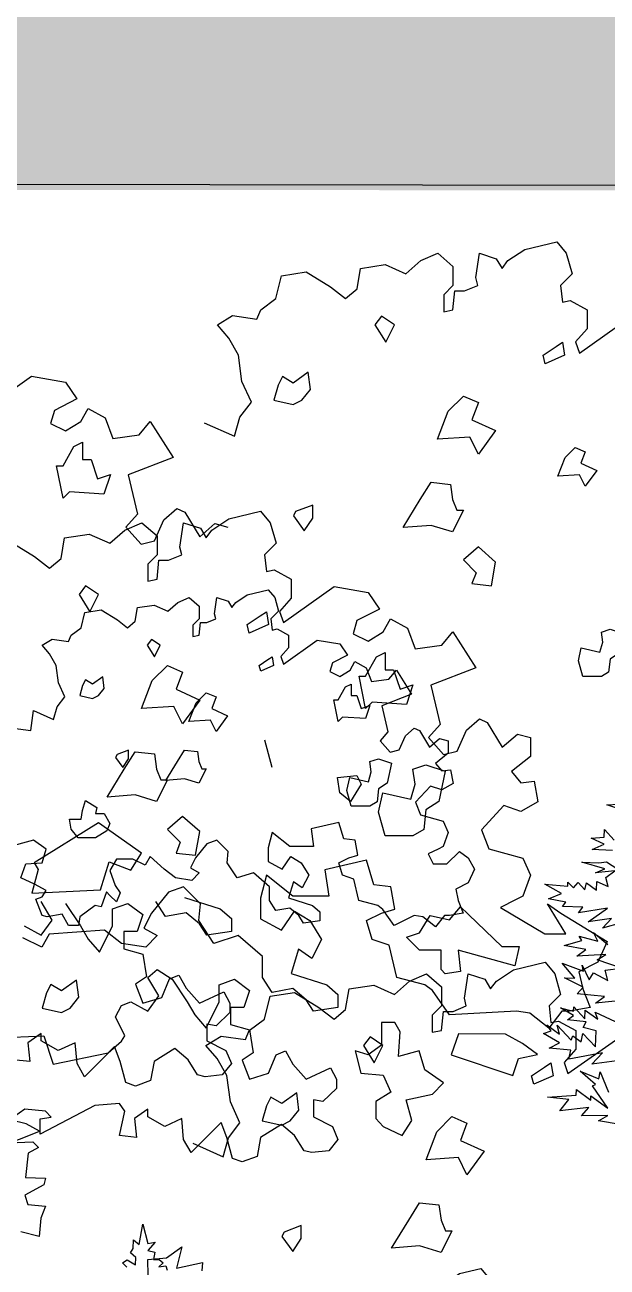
# Model space of a CAD drawing. Header units: inches. Extents: x 11.9 to 85.3, y 21.1 to 37.4.
# Drawn here: x 54.137 to 54.617, y 23.204 to 24.229 of the extents above; entities that cross this region are included whole.
import ezdxf

# ---------------------------------------------------------------- set-up
doc = ezdxf.new("R2010")
doc.units = ezdxf.units.IN
doc.header["$MEASUREMENT"] = 0
for name, color, linetype in [('CAY', 94, 'Continuous'), ('CAY-3', 61, 'Continuous'), ('Layer1', 7, 'Continuous')]:
    doc.layers.add(name, color=color, linetype=linetype)

# ---------------------------------------------------------------- blocks, each defined once
blk = doc.blocks.new('A$C76451831')
at = {"layer": 'CAY'}
for p, q in [((1479.9, 1929.8), (1538.3, 1944)), ((1538.3, 1944), (1555.9, 1922.7)), ((1288.9, 1909.2), (1320.1, 1922.7)), ((1320.1, 1922.7), (1347.8, 1898.6)), ((1389.7, 1877.9), (1396.8, 1922.7)), ((1396.8, 1922.7), (1427.4, 1912.7)), ((1448.6, 1909.2), (1479.9, 1929.8)), ((1555.9, 1922.7), (1566.6, 1885)), ((1171.5, 1857.3), (1178, 1895)), ((1178, 1895), (1223.4, 1902.1)), ((1223.4, 1902.1), (1261.1, 1885)), ((1261.1, 1885), (1288.9, 1909.2)), ((1347.8, 1898.6), (1347.8, 1863.8)), ((1427.4, 1912.7), (1438, 1895)), ((1438, 1895), (1448.6, 1909.2)), ((1022.3, 1839.6), (1033, 1881.5)), ((1033, 1881.5), (1077.8, 1888.5)), ((1077.8, 1888.5), (1122.6, 1860.8)), ((1393.2, 1863.8), (1389.7, 1877.9)), ((1566.6, 1885), (1545.3, 1863.8)), ((1122.6, 1860.8), (1150.3, 1839.6)), ((1150.3, 1839.6), (1171.5, 1857.3)), ((1347.8, 1863.8), (1330.7, 1846.6)), ((1347.8, 1818.9), (1351.4, 1853.7)), ((1351.4, 1853.7), (1369, 1853.7)), ((1369, 1853.7), (1393.2, 1863.8)), ((1545.3, 1863.8), (1548.9, 1833.1)), ((994.6, 1818.9), (1022.3, 1839.6)), ((1330.7, 1846.6), (1330.7, 1815.4)), ((1548.9, 1833.1), (1563, 1836)), ((1563, 1836), (1594.3, 1818.9)), ((915, 1791.2), (942.7, 1808.3)), ((942.7, 1808.3), (987.6, 1801.8)), ((987.6, 1801.8), (994.6, 1818.9)), ((1330.7, 1815.4), (1347.8, 1818.9)), ((1580.1, 1739.3), (1673.3, 1805.4)), ((1594.3, 1818.9), (1594.3, 1784.1)), ((935.7, 1767), (915, 1791.2)), ((1594.3, 1784.1), (1573, 1759.9)), ((3764, 1772.8), (3822.4, 1787)), ((3822.4, 1787), (3840.1, 1765.7)), ((953.4, 1735.8), (935.7, 1767)), ((1573, 1759.9), (1580.1, 1739.3)), ((3573, 1752.2), (3604.2, 1765.7)), ((3604.2, 1765.7), (3631.9, 1741.6)), ((3673.8, 1720.9), (3680.9, 1765.7)), ((3680.9, 1765.7), (3711.5, 1755.7)), ((3732.8, 1752.2), (3764, 1772.8)), ((3840.1, 1765.7), (3850.7, 1728)), ((959.8, 1687.4), (953.4, 1735.8)), ((3455.6, 1700.3), (3462.1, 1738)), ((3462.1, 1738), (3507.5, 1745.1)), ((3507.5, 1745.1), (3545.3, 1728)), ((3545.3, 1728), (3573, 1752.2)), ((3631.9, 1741.6), (3631.9, 1706.7)), ((3711.5, 1755.7), (3722.2, 1738)), ((3722.2, 1738), (3732.8, 1752.2)), ((3306.5, 1682.6), (3317.1, 1724.4)), ((3317.1, 1724.4), (3361.9, 1731.5)), ((3361.9, 1731.5), (3406.7, 1703.8)), ((3677.3, 1706.7), (3673.8, 1720.9)), ((3850.7, 1728), (3829.5, 1706.7)), ((3406.7, 1703.8), (3434.4, 1682.6)), ((3434.4, 1682.6), (3455.6, 1700.3)), ((3631.9, 1706.7), (3614.8, 1689.6)), ((3614.8, 1689.6), (3614.8, 1658.4)), ((3631.9, 1661.9), (3635.5, 1696.7)), ((3635.5, 1696.7), (3653.2, 1696.7)), ((3653.2, 1696.7), (3677.3, 1706.7)), ((3829.5, 1706.7), (3833, 1676.1)), ((977.5, 1649), (959.8, 1687.4)), ((3278.8, 1661.9), (3306.5, 1682.6)), ((3833, 1676.1), (3847.2, 1679)), ((3847.2, 1679), (3878.4, 1661.9)), ((956.3, 1621.3), (977.5, 1649)), ((3199.2, 1634.2), (3226.9, 1651.3)), ((3226.9, 1651.3), (3271.7, 1644.8)), ((3271.7, 1644.8), (3278.8, 1661.9)), ((3614.8, 1658.4), (3631.9, 1661.9)), ((3864.3, 1582.3), (3957.4, 1648.4)), ((3878.4, 1661.9), (3878.4, 1627.1)), ((946.3, 1586.5), (956.3, 1621.3)), ((3219.8, 1610), (3199.2, 1634.2)), ((3878.4, 1627.1), (3857.2, 1602.9)), ((890.9, 1611.3), (946.3, 1586.5)), ((3237.5, 1578.7), (3219.8, 1610)), ((3857.2, 1602.9), (3864.3, 1582.3)), ((3244, 1530.4), (3237.5, 1578.7)), ((2764.5, 1473.6), (2857.6, 1539.7)), ((2857.6, 1539.7), (2920.1, 1529)), ((3261.7, 1492), (3244, 1530.4)), ((2920.1, 1529), (2940.8, 1498.4)), ((2940.8, 1498.4), (2899.5, 1477.1)), ((3240.4, 1464.3), (3261.7, 1492)), ((2899.5, 1477.1), (2892.4, 1452.9)), ((2947.9, 1456.5), (2961.4, 1480.7)), ((2961.4, 1480.7), (2992.7, 1463.6)), ((2992.7, 1463.6), (3006.8, 1425.2)), ((3230.4, 1429.5), (3240.4, 1464.3)), ((2892.4, 1452.9), (2920.1, 1439.4)), ((2920.1, 1439.4), (2947.9, 1456.5)), ((3055.2, 1432.3), (3075.8, 1456.5)), ((3075.8, 1456.5), (3117.7, 1390.4)), ((3175, 1454.3), (3230.4, 1429.5)), ((3006.8, 1425.2), (3055.2, 1432.3)), ((3117.7, 1390.4), (3035.1, 1358.6)), ((3035.1, 1358.6), (3052.2, 1286.6)), ((5943, 1269.4), (5949.7, 1306.8)), ((5949.7, 1306.8), (5958.9, 1271.5)), ((3052.2, 1286.6), (3031, 1262.4)), ((5926.6, 1254.1), (5931.9, 1262.1)), ((5931.9, 1262.1), (5932.4, 1277.9)), ((5932.4, 1277.9), (5943, 1269.4)), ((5972.1, 1273.8), (5958.5, 1258.4)), ((5958.5, 1258.4), (5971.5, 1255.2)), ((5958.9, 1271.5), (5972.1, 1273.8)), ((5912.4, 1236), (5920.7, 1241.1)), ((5920.2, 1227.6), (5912.4, 1236)), ((5920.7, 1241.1), (5936.3, 1232.4)), ((5936.7, 1245.6), (5926.6, 1254.1)), ((5936.3, 1232.4), (5936.7, 1245.6)), ((5971.5, 1255.2), (5968.8, 1242.2)), ((5968.8, 1242.2), (5979.2, 1241.8)), ((5987.1, 1236.1), (5978.7, 1228.2)), ((5979.2, 1241.8), (5987.1, 1236.1)), ((5978.7, 1228.2), (5991.9, 1230.5)), ((5991.9, 1230.5), (5994.4, 1222.3)), ((3915.1, 501.1), (3898, 463.3)), ((3898, 463.3), (3863.2, 445.6)), ((3863.2, 445.6), (3870.3, 414.4)), ((3870.3, 414.4), (3883.8, 380.2)), ((3831.9, 373.1), (3807.8, 341.8)), ((3846.1, 373.1), (3831.9, 373.1)), ((3883.8, 380.2), (3846.1, 373.1))]:
    blk.add_line(p, q, dxfattribs=at)
for points in [[(1240.2, 1791.1), (1216.4, 1806.9), (1204.5, 1791.1), (1224.3, 1759.4)], [(1537.1, 1751.5), (1548.9, 1759.4), (1552.9, 1735.6), (1517.3, 1719.8), (1513.3, 1735.6)], [(1085.8, 1672.3), (1081.8, 1704), (1054.1, 1684.2), (1034.3, 1696), (1026.4, 1680.2), (1018.5, 1652.5), (1054.1, 1644.6), (1069.9, 1652.5)], [(1339.1, 1632.7), (1366.8, 1660.4), (1394.5, 1648.5), (1382.7, 1616.8), (1426.2, 1597), (1394.5, 1553.5), (1378.7, 1585.2), (1319.3, 1581.2)], [(3524.3, 1634.1), (3500.5, 1649.9), (3488.6, 1634.1), (3508.4, 1602.4)], [(3821.2, 1594.5), (3833.1, 1602.4), (3837, 1578.6), (3801.4, 1562.8), (3797.4, 1578.6)], [(3369.9, 1515.3), (3365.9, 1547), (3338.2, 1527.2), (3318.4, 1539), (3310.5, 1523.2), (3302.6, 1495.5), (3338.2, 1487.6), (3354, 1495.5)], [(1287.7, 1470.3), (1307.5, 1502), (1343.1, 1498), (1347, 1470.3), (1355, 1450.5), (1366.8, 1450.5), (1347, 1410.9), (1307.5, 1422.8), (1256, 1418.8)], [(3623.3, 1475.7), (3651, 1503.4), (3678.7, 1491.5), (3666.8, 1459.8), (3710.3, 1440), (3678.7, 1396.5), (3662.8, 1428.1), (3603.5, 1424.2)], [(1058.5, 1448.2), (1054.5, 1440.3), (1074.3, 1412.6), (1090.2, 1436.3), (1090.2, 1460.1)], [(2935.2, 1410.5), (2951, 1418.5), (2951, 1386.8), (2966.9, 1386.8), (2978.8, 1351.1), (3002.5, 1359.1), (2990.6, 1323.4), (2927.3, 1327.4), (2915.4, 1315.5), (2903.5, 1374.9), (2915.4, 1374.9)], [(3837.8, 1390.3), (3856.3, 1408.8), (3874.8, 1400.9), (3866.9, 1379.8), (3895.9, 1366.6), (3874.8, 1337.5), (3864.2, 1358.6), (3824.6, 1356)], [(3571.8, 1313.3), (3591.6, 1345), (3627.2, 1341), (3631.2, 1313.3), (3639.1, 1293.5), (3651, 1293.5), (3631.2, 1253.9), (3591.6, 1265.8), (3540.1, 1261.8)], [(3342.6, 1291.2), (3338.7, 1283.3), (3358.5, 1255.6), (3374.3, 1279.3), (3374.3, 1303.1)], [(3702.4, 1154.9), (3710.3, 1198.4), (3678.7, 1226.2), (3651, 1202.4), (3674.7, 1178.6), (3666.8, 1158.8)], [(3862.3, 1017), (3867.6, 1040.8), (3901.9, 1032.9), (3907.2, 1051.4), (3904.5, 1069.8), (3920.4, 1075.1), (3944.1, 1067.2), (3936.2, 1030.2), (3920.4, 1019.7), (3917.7, 995.9), (3904.5, 988), (3870.2, 988)]]:
    blk.add_lwpolyline(points, close=True, dxfattribs=at)
for points in [[(5704.1, 1456), (5747.4, 1458.1), (5757.9, 1447.5), (5738.9, 1437), (5733.7, 1392.7), (5770.6, 1391.6), (5767.4, 1379), (5732.6, 1360), (5737.9, 1343.1), (5770.6, 1340), (5762.2, 1317.8), (5759, 1284.1), (5725.2, 1292.5)], [(809.5, 1338.8), (808.4, 1397.9), (842.2, 1401.1), (870.6, 1421.1), (861.1, 1382.1), (908.6, 1392.6), (907.6, 1376.8)], [(3979.1, 158.1), (3899.4, 171.8), (3916.1, 181.6), (3868, 180.6), (3881.7, 196.4), (3828.5, 190.1), (3845, 210.9), (3805.3, 215), (3858.5, 218.6), (3858.8, 229), (3884.9, 209.5), (3885.2, 217.6), (3916.5, 195.2), (3888.5, 236.1), (3894, 238.6), (3865.5, 263.2), (3899.8, 248.8), (3902.6, 261.9), (3917.6, 224.2)], [(3932.7, 282.1), (3887.2, 276), (3906.5, 296.7), (3844.9, 285.2), (3848.2, 301.4), (3808.5, 305.5), (3827.4, 315.3), (3798.5, 332.2), (3812.3, 337.1), (3804.5, 348.3), (3827.9, 331.1), (3823.1, 347.6), (3848.9, 320), (3851.8, 327.6), (3867.3, 316.6), (3870.6, 332.4), (3893.7, 307.5), (3894.8, 337), (3871, 343.2), (3876.8, 353.5), (3842, 357.4), (3853.2, 365.2), (3829.6, 379.1), (3853.4, 372.9), (3853.7, 381), (3874.2, 359), (3874.8, 374.8), (3898.2, 358.2), (3893.2, 371.5), (3929.8, 354.3)], [(3947.5, 393.6), (3893.8, 387.8), (3910.1, 400.4), (3860, 404.8), (3870.8, 417.6), (3837, 434.6), (3855.6, 434), (3832.5, 461.5), (3871.9, 447), (3869.5, 457.5), (3882.2, 430.8), (3890.3, 443.7), (3916.6, 429.6), (3911.8, 448.3), (3941.4, 452.3), (3896.6, 467.5), (3912.8, 477.3), (3859.7, 474.2), (3876, 486.8), (3836.3, 493.6), (3868.4, 502.9), (3863.7, 511.2), (3897.8, 501.9), (3890.2, 518), (3916.2, 495.8)], [(3941.6, 535.3), (3906.8, 525.6), (3923.3, 543.6), (3880.5, 537.4), (3915.8, 562.4), (3862.5, 553.9), (3870.5, 564), (3833.4, 565.3), (3839.1, 573.3), (3807.2, 579.8), (3831.5, 589.4), (3800.4, 606.4), (3842.9, 602.6), (3843.1, 610.3), (3853.2, 599.5), (3861.7, 609.7), (3874.4, 596.1), (3877.5, 609.1), (3895.6, 595.3), (3896.2, 611.2), (3917.2, 602.3), (3912.8, 618.8), (3929.1, 631.3), (3894, 627.1), (3910.6, 634.7), (3868.4, 647.1), (3900.1, 646), (3913.8, 647.7), (3934.6, 633.9)], [(3924.9, 668.7), (3887.8, 670), (3909.5, 680.1), (3885.8, 691.3), (3909.9, 693.2), (3910.4, 706.8), (3928.3, 687.6)], [(3951.4, 739.8), (3914.7, 752), (3936, 753.5)]]:
    blk.add_lwpolyline(points, dxfattribs=at)
at = {"layer": 'CAY-3'}
for p, q in [((3100.6, 1276), (3124.7, 1296.6)), ((3124.7, 1296.6), (3138.9, 1290.1)), ((3138.9, 1290.1), (3166.6, 1244.7)), ((3220.2, 1277.6), (3278.5, 1291.8)), ((3278.5, 1291.8), (3296.2, 1270.6)), ((3001.4, 1232.8), (3029.1, 1257)), ((3029.1, 1257), (3060.4, 1270.6)), ((3031, 1262.4), (3058.7, 1231.2)), ((3060.4, 1270.6), (3088.1, 1246.4)), ((3083.5, 1237.6), (3100.6, 1276)), ((3130, 1225.7), (3137, 1270.6)), ((3137, 1270.6), (3167.7, 1260.5)), ((3166.6, 1244.7), (3194.3, 1268.9)), ((3167.7, 1260.5), (3178.3, 1242.8)), ((3178.3, 1242.8), (3188.9, 1257)), ((3188.9, 1257), (3220.2, 1277.6)), ((3194.3, 1268.9), (3218.5, 1262.4)), ((3296.2, 1270.6), (3306.9, 1232.8)), ((2818.1, 1236.4), (2862.9, 1208.6)), ((2911.8, 1205.1), (2918.3, 1242.8)), ((2918.3, 1242.8), (2963.7, 1249.9)), ((2963.7, 1249.9), (3001.4, 1232.8)), ((3058.7, 1231.2), (3083.5, 1237.6)), ((3088.1, 1246.4), (3088.1, 1211.6)), ((3306.9, 1232.8), (3285.6, 1211.6)), ((3088.1, 1211.6), (3071, 1194.5)), ((3109.3, 1201.6), (3133.5, 1211.6)), ((3133.5, 1211.6), (3130, 1225.7)), ((3285.6, 1211.6), (3289.2, 1180.9)), ((2862.9, 1208.6), (2890.6, 1187.4)), ((2890.6, 1187.4), (2911.8, 1205.1)), ((3071, 1194.5), (3071, 1163.2)), ((3088.1, 1166.8), (3091.6, 1201.6)), ((3091.6, 1201.6), (3109.3, 1201.6)), ((3071, 1163.2), (3088.1, 1166.8)), ((3289.2, 1180.9), (3303.3, 1183.9)), ((3303.3, 1183.9), (3334.6, 1166.8)), ((3334.6, 1166.8), (3334.6, 1131.9)), ((3320.4, 1087.1), (3413.6, 1153.2)), ((3413.6, 1153.2), (3476.1, 1142.6)), ((3476.1, 1142.6), (3496.7, 1111.9)), ((3334.6, 1131.9), (3313.3, 1107.8)), ((3313.3, 1107.8), (3320.4, 1087.1)), ((3496.7, 1111.9), (3455.4, 1090.7)), ((3455.4, 1090.7), (3448.4, 1066.5)), ((3503.8, 1070), (3517.3, 1094.2)), ((3517.3, 1094.2), (3548.6, 1077.1)), ((3548.6, 1077.1), (3562.7, 1038.8)), ((3448.4, 1066.5), (3476.1, 1052.9)), ((3476.1, 1052.9), (3503.8, 1070)), ((3611.1, 1045.8), (3631.7, 1070)), ((3631.7, 1070), (3673.6, 1003.9)), ((3562.7, 1038.8), (3611.1, 1045.8)), ((3673.6, 1003.9), (3591, 972.1)), ((3591, 972.1), (3608.1, 900.1)), ((6577.4, 899), (6564.2, 949.2)), ((3608.1, 900.1), (3586.9, 875.9)), ((3656.5, 889.5), (3680.7, 910.2)), ((3680.7, 910.2), (3694.8, 903.7)), ((3694.8, 903.7), (3722.5, 858.3)), ((3586.9, 875.9), (3614.6, 844.7)), ((3639.4, 851.2), (3656.5, 889.5)), ((3722.5, 858.3), (3750.2, 882.4)), ((3750.2, 882.4), (3774.4, 875.9)), ((3774.4, 875.9), (3774.4, 841.1)), ((3614.6, 844.7), (3639.4, 851.2)), ((3774.4, 841.1), (3739.6, 813.4)), ((3739.6, 813.4), (3756.7, 792.8)), ((3756.7, 792.8), (3780.9, 795.7)), ((3780.9, 795.7), (3788, 758)), ((3788, 758), (3756.7, 740.3)), ((3725.5, 750.9), (3684.2, 706.1)), ((3756.7, 740.3), (3725.5, 750.9)), ((3684.2, 706.1), (3697.8, 671.3)), ((3697.8, 671.3), (3760.3, 654.2)), ((3473.1, 650.6), (3396.5, 632.9)), ((3486.7, 605.2), (3473.1, 650.6)), ((3760.3, 654.2), (3774.4, 622.9)), ((6173.4, 618.5), (6152.8, 652.7)), ((6197.6, 649.2), (6225.3, 607.9)), ((6284.2, 639.1), (6312, 649.2)), ((6284.2, 607.9), (6284.2, 639.1)), ((6312, 649.2), (6339.7, 628.5)), ((6381.5, 625), (6363.8, 652.7)), ((6416.3, 659.8), (6481.8, 639.1)), ((6481.8, 639.1), (6502.4, 621.4)), ((3289.2, 622.9), (3278.5, 581)), ((3337.5, 584.6), (3289.2, 622.9)), ((3396.5, 632.9), (3403.5, 584.6)), ((3774.4, 622.9), (3760.3, 584.6)), ((6152.8, 590.8), (6173.4, 618.5)), ((6339.7, 628.5), (6329.6, 597.3)), ((6419.3, 632.1), (6381.5, 625)), ((6444, 611.4), (6419.3, 632.1)), ((6502.4, 621.4), (6502.4, 597.3)), ((3137, 601.7), (3109.3, 591.6)), ((3167.7, 570.4), (3137, 601.7)), ((3517.9, 601.7), (3486.7, 605.2)), ((3525, 560.4), (3517.9, 601.7)), ((6121.5, 607.9), (6152.8, 590.8)), ((6225.3, 607.9), (6239.4, 583.7)), ((6260.1, 559.5), (6284.2, 607.9)), ((6304.9, 597.3), (6304.9, 566)), ((6329.6, 597.3), (6304.9, 597.3)), ((6457.6, 590.8), (6444, 611.4)), ((6502.4, 597.3), (6457.6, 590.8)), ((3109.3, 591.6), (3078.1, 553.3)), ((3278.5, 581), (3278.5, 542.7)), ((3403.5, 584.6), (3337.5, 584.6)), ((3746.7, 577.5), (3719, 563.9)), ((3760.3, 584.6), (3746.7, 577.5)), ((6239.4, 583.7), (6260.1, 559.5)), ((3078.1, 553.3), (3063.9, 525.6)), ((3164.8, 539.7), (3167.7, 570.4)), ((3316.9, 522), (3341, 556.8)), ((3341, 556.8), (3368.8, 539.7)), ((3473.1, 539.7), (3500.8, 553.3)), ((3500.8, 553.3), (3525, 560.4)), ((3719, 563.9), (3800.7, 515.2)), ((3839, 515.2), (3805.7, 570.4)), ((3805.7, 570.4), (3829.8, 553.3)), ((3829.8, 553.3), (3915.1, 501.1)), ((6304.9, 566), (6339.7, 556)), ((6339.7, 556), (6346.7, 514.1)), ((3063.9, 525.6), (3088.1, 512)), ((3192.5, 497.8), (3164.8, 539.7)), ((3278.5, 542.7), (3316.9, 522)), ((3368.8, 539.7), (3390, 504.9)), ((3483.1, 504.9), (3473.1, 539.7)), ((2876.6, 490.8), (2841.8, 507.9)), ((2890.2, 514.9), (2876.6, 490.8)), ((2991.4, 522), (2890.2, 514.9)), ((3022.7, 497.8), (2991.4, 522)), ((3088.1, 512), (3067.5, 490.8)), ((3237.3, 512), (3192.5, 497.8)), ((3282.1, 473.7), (3237.3, 512)), ((3390, 504.9), (3372.3, 470.1)), ((3514.4, 494.3), (3483.1, 504.9)), ((3800.7, 515.2), (3839, 515.2)), ((6346.7, 514.1), (6326.1, 500.5)), ((6374.5, 476.3), (6388.6, 510.6)), ((6388.6, 510.6), (6405.7, 517.6)), ((6405.7, 517.6), (6419.3, 493.4)), ((3067.5, 490.8), (3022.7, 497.8)), ((3348.1, 487.2), (3334.6, 442.4)), ((3372.3, 470.1), (3348.1, 487.2)), ((3528.5, 435.3), (3514.4, 494.3)), ((6326.1, 500.5), (6339.7, 465.7)), ((6419.3, 493.4), (6444, 465.7)), ((6444, 465.7), (6488.8, 486.4)), ((6488.8, 486.4), (6499.5, 465.7)), ((3282.1, 435.3), (3282.1, 473.7)), ((6339.7, 465.7), (6374.5, 476.3)), ((6499.5, 465.7), (6499.5, 448.6)), ((3071, 435.3), (3088.1, 449.5)), ((3091.6, 401.1), (3071, 435.3)), ((3088.1, 449.5), (3115.8, 431.8)), ((3299.8, 407.6), (3282.1, 435.3)), ((3334.6, 442.4), (3400, 421.8)), ((3580.4, 421.8), (3528.5, 435.3)), ((6499.5, 448.6), (6474.7, 424.4)), ((3115.8, 431.8), (3143.5, 390.5)), ((3202.5, 421.8), (3230.2, 431.8)), ((3202.5, 390.5), (3202.5, 421.8)), ((3230.2, 431.8), (3257.9, 411.1)), ((3257.9, 411.1), (3247.9, 379.9)), ((3337.5, 414.7), (3299.8, 407.6)), ((3362.3, 394), (3337.5, 414.7)), ((3400, 421.8), (3420.6, 404.1)), ((3594, 411.1), (3580.4, 421.8)), ((3625.2, 366.3), (3594, 411.1)), ((6457.6, 427.4), (6457.6, 396.7)), ((6474.7, 424.4), (6457.6, 427.4)), ((3022.7, 383.4), (3039.8, 390.5)), ((3039.8, 390.5), (3071, 373.4)), ((3071, 373.4), (3091.6, 401.1)), ((3143.5, 390.5), (3157.7, 366.3)), ((3178.3, 342.1), (3202.5, 390.5)), ((3375.8, 373.4), (3362.3, 394)), ((3420.6, 404.1), (3420.6, 379.9)), ((6152.8, 410.3), (6128.6, 393.2)), ((6128.6, 393.2), (6132.1, 358.4)), ((6152.8, 396.7), (6152.8, 410.3)), ((6184, 379), (6152.8, 396.7)), ((6215.3, 393.2), (6184, 379)), ((6218.8, 354.8), (6215.3, 393.2)), ((6457.6, 396.7), (6492.4, 379)), ((3012, 362.8), (3022.7, 383.4)), ((3157.7, 366.3), (3178.3, 342.1)), ((3223.1, 379.9), (3223.1, 348.6)), ((3247.9, 379.9), (3223.1, 379.9)), ((3420.6, 379.9), (3375.8, 373.4)), ((3748.8, 373.1), (3625.2, 366.3)), ((3773, 369.5), (3748.8, 373.1)), ((3807.8, 341.8), (3773, 369.5)), ((6287.8, 386.1), (6263.6, 361.9)), ((6298.4, 358.4), (6287.8, 386.1)), ((6398.6, 382.6), (6360.3, 358.4)), ((6422.8, 361.9), (6398.6, 382.6)), ((6492.4, 379), (6502.4, 354.8)), ((3029.1, 328), (3012, 362.8)), ((3223.1, 348.6), (3257.9, 338.6)), ((6132.1, 358.4), (6100.9, 361.9)), ((6232.4, 330.6), (6218.8, 354.8)), ((6263.6, 361.9), (6232.4, 330.6)), ((6308.4, 320), (6298.4, 358.4)), ((6360.3, 358.4), (6353.8, 323.6)), ((6440.5, 334.2), (6422.8, 361.9)), ((6502.4, 354.8), (6485.3, 334.2)), ((2744, 322.4), (2880.2, 328)), ((2880.2, 328), (2897.3, 276)), ((3022.7, 317.9), (3029.1, 328)), ((3257.9, 338.6), (3265, 296.7)), ((6326.1, 313.5), (6308.4, 320)), ((6353.8, 323.6), (6326.1, 313.5)), ((6454.1, 330.6), (6440.5, 334.2)), ((6485.3, 334.2), (6454.1, 330.6)), ((2998.5, 296.7), (3022.7, 317.9)), ((3306.9, 293.2), (3323.9, 300.2)), ((3323.9, 300.2), (3337.5, 276.1)), ((2897.3, 276), (2998.5, 296.7)), ((3265, 296.7), (3244.4, 283.1)), ((3244.4, 283.1), (3257.9, 248.3)), ((3292.7, 259), (3306.9, 293.2)), ((3337.5, 276.1), (3362.3, 248.3)), ((3257.9, 248.3), (3292.7, 259)), ((3362.3, 248.3), (3407.1, 269)), ((3407.1, 269), (3417.7, 248.3)), ((3417.7, 231.2), (3392.9, 207)), ((3417.7, 248.3), (3417.7, 231.2)), ((3375.8, 210), (3375.8, 179.3)), ((3392.9, 207), (3375.8, 210)), ((2845.4, 192.9), (2824.7, 178.7)), ((2883.1, 189.3), (2845.4, 192.9)), ((2973.7, 200), (2873.1, 147.5)), ((2893.7, 178.7), (2883.1, 189.3)), ((3019.1, 203.5), (2973.7, 200)), ((3029.1, 189.3), (3019.1, 203.5)), ((3019.1, 144.5), (3029.1, 189.3)), ((3071, 192.9), (3046.8, 175.8)), ((3071, 179.3), (3071, 192.9)), ((2873.1, 175.2), (2893.7, 178.7)), ((2873.1, 147.5), (2873.1, 175.2)), ((3046.8, 175.8), (3050.4, 141)), ((3102.3, 161.6), (3071, 179.3)), ((3133.5, 175.8), (3102.3, 161.6)), ((3137, 137.4), (3133.5, 175.8)), ((3206, 168.7), (3181.9, 144.5)), ((3216.6, 141), (3206, 168.7)), ((3316.9, 165.2), (3278.5, 141)), ((3341, 144.5), (3316.9, 165.2)), ((3375.8, 179.3), (3410.6, 161.6)), ((3410.6, 161.6), (3420.6, 137.4)), ((3050.4, 141), (3019.1, 144.5)), ((3150.6, 113.3), (3137, 137.4)), ((3181.9, 144.5), (3150.6, 113.3)), ((3226.7, 102.6), (3216.6, 141)), ((3278.5, 141), (3272.1, 106.2)), ((3358.7, 116.8), (3341, 144.5)), ((3420.6, 137.4), (3403.5, 116.8)), ((3372.3, 113.3), (3358.7, 116.8)), ((3403.5, 116.8), (3372.3, 113.3)), ((3244.4, 96.1), (3226.7, 102.6)), ((3272.1, 106.2), (3244.4, 96.1))]:
    blk.add_line(p, q, dxfattribs=at)
blk.add_lwpolyline([(6101.7, 970.9), (6134, 966.6), (6138.7, 1003.6), (6175.6, 987), (6182.3, 1010.2), (6196.5, 1028.7), (6184.7, 1054.3), (6180.3, 1086.5), (6168.5, 1107.4), (6154.8, 1123.5), (6173.3, 1134.9), (6203.1, 1130.6), (6207.9, 1142), (6226.3, 1155.7), (6233.4, 1183.7), (6263.3, 1188.4), (6293.2, 1169.9), (6311.6, 1155.7), (6325.8, 1167.5), (6330.1, 1192.7), (6360.4, 1197.4), (6385.5, 1186), (6404, 1202.1), (6424.8, 1211.2), (6443.3, 1195.1), (6443.3, 1171.9), (6431.9, 1160.5), (6431.9, 1139.6), (6443.3, 1142), (6445.7, 1165.2), (6457.5, 1165.2), (6473.6, 1171.9), (6471.2, 1181.3), (6475.9, 1211.2), (6496.4, 1204.5), (6503.5, 1192.7), (6510.5, 1202.1), (6531.4, 1215.9), (6570.3, 1225.3), (6582.1, 1211.2), (6589.1, 1186), (6575, 1171.9), (6577.4, 1151.4), (6586.8, 1153.4), (6607.6, 1142), (6607.6, 1118.8), (6593.5, 1102.7), (6598.2, 1088.9), (6660.3, 1132.9), (6702, 1125.9), (6715.7, 1105.4), (6688.2, 1091.2), (6683.5, 1075.1), (6702, 1066.1), (6720.4, 1077.5), (6729.5, 1093.6), (6750.3, 1082.2), (6759.7, 1056.6), (6792, 1061.4), (6805.7, 1077.5), (6833.6, 1033.4), (6778.6, 1012.2), (6790, 964.2), (6775.9, 948.1), (6794.3, 927.3), (6810.8, 931.6), (6822.2, 957.2), (6838.4, 970.9), (6847.8, 966.6), (6866.3, 936.3), (6884.7, 952.4), (6900.9, 948.1), (6900.9, 924.9), (6877.7, 906.4), (6889.1, 892.7), (6905.2, 894.6), (6909.9, 869.5), (6889.1, 857.7), (6868.2, 864.7), (6840.7, 834.9), (6849.8, 811.7), (6891.4, 800.2), (6900.9, 779.4), (6891.4, 753.8), (6882.4, 749.1), (6863.9, 740.1), (6872.9, 721.6), (6898.5, 721.6), (6921.7, 744.4), (6937.8, 733), (6949.2, 712.2), (6937.8, 687), (6914.6, 675.2), (6919.3, 654.4), (6928.4, 631.5), (6903.2, 626.8), (6893.8, 626.8), (6877.7, 606), (6854.5, 624.5), (6838.4, 626.8), (6801.4, 608.3), (6780.6, 638.2), (6771.5, 645.3), (6736.9, 654.4), (6727.5, 693.7), (6706.7, 700.8), (6700, 724), (6718.5, 733), (6734.6, 737.7), (6729.9, 765.3), (6709, 767.6), (6700, 797.9), (6648.9, 786.1), (6653.6, 753.8), (6609.6, 753.8), (6577.4, 779.4), (6570.3, 751.5), (6570.3, 725.9), (6595.8, 712.2), (6611.9, 735.4), (6630.4, 724), (6644.6, 700.8), (6632.8, 677.6), (6616.7, 689), (6607.6, 659.1), (6651.2, 645.3), (6665, 633.5), (6665, 617.4), (6635.1, 613.1), (6626.1, 626.8), (6609.6, 640.6), (6584.4, 635.9), (6572.6, 654.4), (6572.6, 679.9), (6542.8, 705.5), (6512.9, 696), (6494.4, 724), (6496.4, 744.4), (6475.9, 765.3), (6457.5, 758.6), (6436.6, 733), (6427.2, 714.5), (6443.3, 705.5), (6429.6, 691.3), (6399.7, 696), (6378.8, 712.2), (6353.3, 735.4), (6344.3, 719.2), (6321.1, 730.6), (6291.2, 730.6), (6279.4, 709.8), (6288.8, 682.3), (6297.9, 668.5), (6291.2, 652), (6279.4, 663.8), (6272.8, 670.4), (6263.3, 643), (6251.9, 645.3), (6224, 624.5), (6221.6, 608.3), (6203.1, 608.3), (6191.7, 629.2), (6163.8, 624.5), (6154.8, 626.8), (6143.4, 656.7), (6154.8, 661.4), (6161.9, 672.8), (6141, 684.6), (6115.5, 696), (6124.5, 721.6), (6154.8, 724), (6161.9, 749.1), (6138.7, 765.3), (6087.6, 751.5)], dxfattribs=at)
for points in [[(2980.4, 1138.9), (2956.7, 1154.8), (2944.8, 1138.9), (2964.6, 1107.2)], [(6371.5, 1123.4), (6355.7, 1134), (6347.8, 1123.4), (6361, 1102.3)], [(3277.4, 1099.3), (3289.2, 1107.2), (3293.2, 1083.5), (3257.6, 1067.6), (3253.6, 1083.5)], [(6569.5, 1097), (6577.4, 1102.3), (6580, 1086.5), (6556.3, 1075.9), (6553.6, 1086.5)], [(6268.6, 1044.2), (6266, 1065.3), (6247.5, 1052.1), (6234.3, 1060.1), (6229, 1049.5), (6223.7, 1031), (6247.5, 1025.7), (6258, 1031)], [(6712, 1046.9), (6722.6, 1052.1), (6722.6, 1031), (6733.1, 1031), (6741, 1007.2), (6756.9, 1012.5), (6748.9, 988.8), (6706.7, 991.4), (6698.8, 983.5), (6690.9, 1023.1), (6698.8, 1023.1)], [(3491.1, 1024.1), (3507, 1032), (3507, 1000.3), (3522.8, 1000.3), (3534.7, 964.7), (3558.4, 972.6), (3546.6, 936.9), (3483.2, 940.9), (3471.3, 929), (3459.5, 988.4), (3471.3, 988.4)], [(6437.5, 1017.8), (6456, 1036.3), (6474.5, 1028.4), (6466.5, 1007.2), (6495.6, 994), (6474.5, 965), (6463.9, 986.1), (6424.3, 983.5)], [(3079.4, 980.5), (3107.1, 1008.2), (3134.8, 996.3), (3123, 964.7), (3166.5, 944.9), (3134.8, 901.3), (3119, 933), (3059.6, 929)], [(6292.4, 922.8), (6289.7, 917.5), (6302.9, 899), (6313.5, 914.8), (6313.5, 930.7)], [(6403.2, 909.6), (6416.4, 930.7), (6440.2, 928), (6442.8, 909.6), (6448.1, 896.4), (6456, 896.4), (6442.8, 870), (6416.4, 877.9), (6382.1, 875.2)], [(6714.6, 856.8), (6719.9, 880.5), (6754.2, 872.6), (6759.5, 891.1), (6756.9, 909.6), (6772.7, 914.8), (6796.5, 906.9), (6788.5, 870), (6772.7, 859.4), (6770.1, 835.6), (6756.9, 827.7), (6722.6, 827.7)], [(3027.9, 818.1), (3047.7, 849.8), (3083.4, 845.8), (3087.3, 818.1), (3095.2, 798.3), (3107.1, 798.3), (3087.3, 758.7), (3047.7, 770.6), (2996.3, 766.6)], [(3495.1, 738.9), (3503, 774.6), (3554.5, 762.7), (3562.4, 790.4), (3558.4, 818.1), (3582.2, 826), (3617.8, 814.2), (3605.9, 758.7), (3582.2, 742.9), (3578.2, 707.2), (3558.4, 695.3), (3507, 695.3)], [(6252.8, 814.5), (6268.6, 814.5), (6279.2, 796), (6273.9, 782.8), (6252.8, 769.6), (6221.1, 769.6), (6207.9, 785.5), (6205.3, 803.9), (6226.4, 803.9), (6229, 819.8), (6234.3, 838.3), (6255.4, 825.1)], [(3423.8, 774.6), (3419.9, 802.3), (3455.5, 806.2), (3463.4, 790.4), (3443.6, 758.7)], [(3158.6, 659.7), (3166.5, 703.3), (3134.8, 731), (3107.1, 707.2), (3130.9, 683.5), (3123, 663.7)], [(3039.8, 632), (3059.6, 663.7), (2980.4, 719.1), (2862.1, 645.5), (2870, 633.6), (2858.2, 590.1), (2984.4, 596.3), (3000.2, 647.8)], [(3570.3, 517.1), (3590.1, 548.8), (3625.7, 540.9), (3645.5, 564.6), (3721.6, 492.2), (3753.2, 492.2), (3745.3, 456.6), (3641.6, 485.4), (3645.5, 445.8), (3617.8, 441.9), (3609.9, 449.8), (3609.9, 485.4), (3570.3, 485.4), (3546.6, 509.2)], [(6222, 476.6), (6218.1, 508.3), (6190.4, 488.5), (6170.6, 500.4), (6162.6, 484.6), (6154.7, 456.8), (6190.4, 448.9), (6206.2, 456.8)], [(3535, 335), (3525, 352.1), (3500.8, 352.1), (3500.8, 310.9), (3476.1, 293.2), (3451.9, 300.2), (3462.5, 259), (3503.8, 255.4), (3517.9, 224.1), (3490.2, 207), (3490.2, 175.8), (3503.8, 161.6), (3538.6, 144.5), (3556.3, 172.2), (3545.6, 210), (3594, 220.6), (3614.6, 241.3), (3580.4, 265.4), (3569.8, 300.2), (3531.5, 290.2)], [(3728.2, 331.2), (3642.3, 331.5), (3628.8, 293.2), (3741.7, 255.1), (3752.3, 286.4), (3787.1, 293.5), (3759.4, 314.1)], [(6125.5, 244), (6097.8, 251.1), (6059.5, 240.5), (6059.5, 219.9), (6076.6, 209.2), (6070.1, 175), (6094.3, 178), (6104.3, 212.8), (6114.9, 216.3), (6149.7, 230.5)]]:
    blk.add_lwpolyline(points, close=True, dxfattribs=at)

msp = doc.modelspace()

# ---------------------------------------------------------------- hatches: boundary and pattern name
at = {"layer": 'Layer1', "true_color": 0x939598}
h = msp.add_hatch(color=252, dxfattribs=at)
h.dxf.hatch_style = 1
h.paths.add_polyline_path([(63.3723, 24.9691), (63.3723, 24.9886), (63.2701, 24.9886), (19.2205, 24.9886), (19.2205, 25.0924), (18.8839, 24.5256), (18.8823, 24.1183), (61.4586, 24.0875)])

# ---------------------------------------------------------------- linework, layer by layer
msp.add_lwpolyline([(31.6304, 24.1183), (31.6304, 23.2851, 0.21734), (37.5272, 23.8908), (37.5272, 24.1198), (61.4586, 24.0875)], format="xyb")

# ---------------------------------------------------------------- block references
at = {"layer": 'CAY', "xscale": 0.0004489089019145984, "yscale": 0.0004489089019145984, "zscale": 0.0004489089019145984}
for p in [(52.8595, 23.2479), (51.3881, 23.2129), (51.5633, 22.6531), (53.8754, 22.5831)]:
    msp.add_blockref('A$C76451831', p, dxfattribs=at)

doc.saveas('drawing.dxf')
